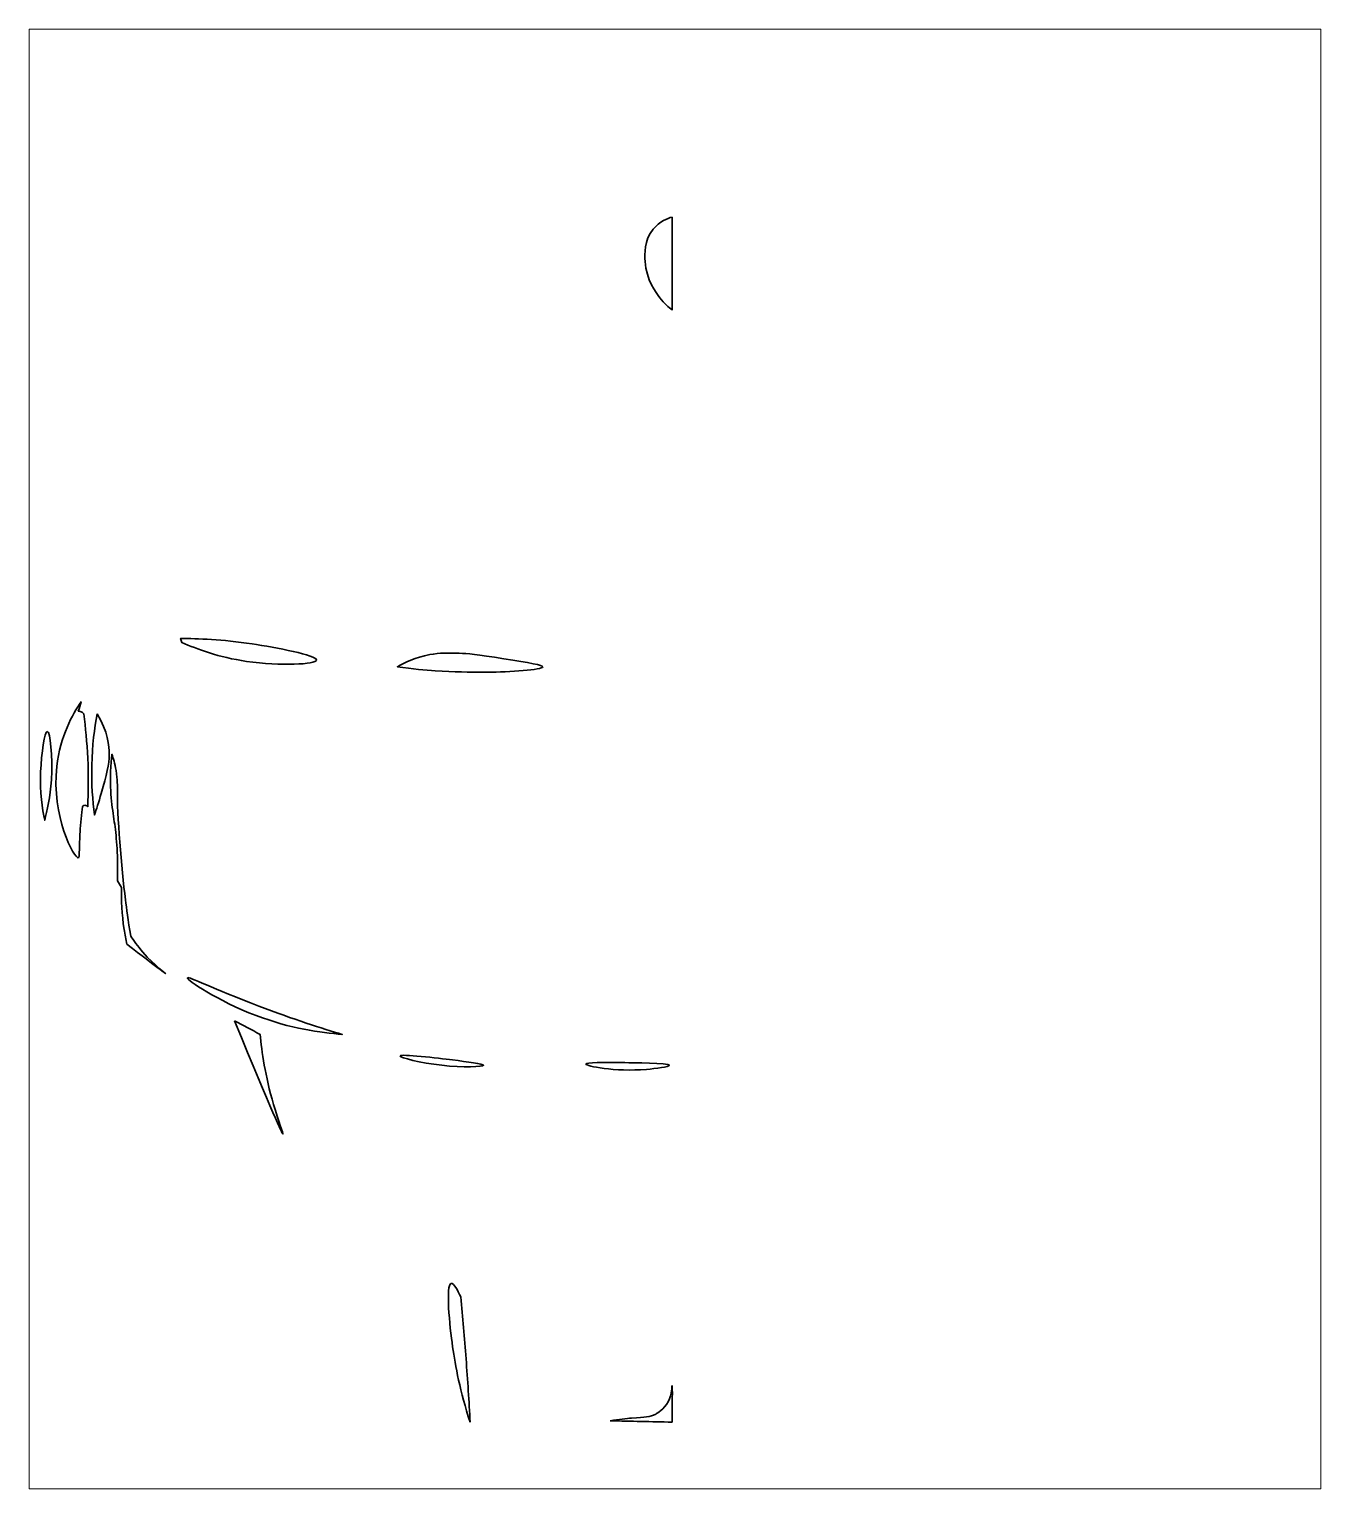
# Model space of a CAD drawing. Header units: inches. Extents: x 5.9 to 19.2, y -14.6 to 0.5.
import ezdxf

# ---------------------------------------------------------------- set-up
doc = ezdxf.new("R2010")
doc.units = ezdxf.units.IN
doc.header["$MEASUREMENT"] = 0
doc.header["$XCLIPFRAME"] = 2
doc.layers.add('Base', color=7, linetype='Continuous', lineweight=0)
picture_1 = doc.add_image_def('image1.png', size_in_pixel=(793, 896))

msp = doc.modelspace()

# ---------------------------------------------------------------- linework, layer by layer
at = {"layer": 'Base', "color": 18, "lineweight": 35, "true_color": 0x000000}
for points, knots in [([(12.52083333333333, -1.4375), (12.52083333333333, -1.756944444444444), (12.52083333333333, -2.076388888888888), (12.52083333333333, -2.395833333333333), (12.48710378011067, -2.369291517469617), (12.44108666314019, -2.328457302517361), (12.39583333333333, -2.270833333333333), (12.35452440049913, -2.218231836954752), (12.25447760687934, -2.087226655748155), (12.24305555555555, -1.895833333333333), (12.23842536078559, -1.818243238661024), (12.23011610243055, -1.679010497199164), (12.32638888888889, -1.5625), (12.39287990993923, -1.482031822204589), (12.47808668348524, -1.450124210781521), (12.52083333333333, -1.4375)], [0, 0, 0, 0, 1, 1, 1, 2, 2, 2, 3, 3, 3, 4, 4, 4, 5, 5, 5, 5]), ([(8.854166666666666, -6.006944444444443), (8.849847581651474, -6.051364050971137), (8.482232835557724, -6.072671254475911), (8.131944444444445, -6.020833333333333), (7.845297071668836, -5.978413475884331), (7.617318895128037, -5.89397727118598), (7.465277777777777, -5.826388888888888), (7.460648430718315, -5.8125), (7.45601823594835, -5.79861111111111), (7.451388888888888, -5.784722222222222), (7.624622768825954, -5.785074445936414), (7.880677117241752, -5.794488694932725), (8.1875, -5.840277777777777), (8.429150051540798, -5.87634065416124), (8.858892652723524, -5.958337148030598), (8.854166666666666, -6.006944444444443)], [0, 0, 0, 0, 1, 1, 1, 2, 2, 2, 3, 3, 3, 4, 4, 4, 5, 5, 5, 5]), ([(11.1875, -6.076388888888888), (11.1861326429579, -6.110544416639539), (10.83865102132161, -6.130590650770399), (10.61805555555555, -6.131944444444443), (10.60038418240017, -6.132052951388888), (10.58760918511284, -6.132016499837239), (10.5625, -6.131944444444443), (10.44536929660373, -6.13160917494032), (10.26923370361328, -6.131105211046006), (10.07638888888888, -6.118055555555555), (9.976959228515625, -6.111327277289496), (9.844610426161024, -6.099337259928384), (9.6875, -6.076388888888888), (9.76058620876736, -6.033875783284504), (9.873883565266924, -5.979135725233289), (10.02083333333333, -5.951388888888888), (10.12680223253038, -5.931379954020181), (10.20711856418185, -5.933556026882595), (10.32638888888889, -5.9375), (10.40962558322482, -5.940252516004774), (10.50641801622179, -5.947618696424695), (10.78472222222222, -5.993055555555555), (11.05370669894748, -6.036971198187933), (11.18819936116536, -6.058928595648871), (11.1875, -6.076388888888888)], [0, 0, 0, 0, 1, 1, 1, 2, 2, 2, 3, 3, 3, 4, 4, 4, 5, 5, 5, 6, 6, 6, 7, 7, 7, 8, 8, 8, 8]), ([(6.395833333333333, -8.04861111111111), (6.415127648247612, -8.044456481933594), (6.39511744181315, -7.940574645996093), (6.42361111111111, -7.645833333333333), (6.428326076931423, -7.597062852647568), (6.433238983154296, -7.554751925998263), (6.4375, -7.520833333333333), (6.43940692477756, -7.517087300618489), (6.443600548638237, -7.510394626193575), (6.451388888888888, -7.506944444444443), (6.464113023546006, -7.501308017306857), (6.481333414713541, -7.506584167480468), (6.493055555555555, -7.520833333333333), (6.500283135308158, -7.36781989203559), (6.50154071384006, -7.200440300835502), (6.493055555555555, -7.020833333333333), (6.485290103488497, -6.856463114420572), (6.470374213324652, -6.70322036743164), (6.451388888888888, -6.5625), (6.448165045844183, -6.558196597629122), (6.443658192952473, -6.553199344211154), (6.4375, -6.54861111111111), (6.421244727240668, -6.536499447292751), (6.403788672553168, -6.534912533230251), (6.395833333333333, -6.534722222222221), (6.405092451307508, -6.50231467352973), (6.414351993136935, -6.46990754869249), (6.42361111111111, -6.4375), (6.338077545166015, -6.563426547580294), (6.207965003119574, -6.793480767144096), (6.17361111111111, -7.104166666666666), (6.116770850287543, -7.618212381998697), (6.354752010769313, -8.057456970214844), (6.395833333333333, -8.04861111111111)], [0, 0, 0, 0, 1, 1, 1, 2, 2, 2, 3, 3, 3, 4, 4, 4, 5, 5, 5, 6, 6, 6, 7, 7, 7, 8, 8, 8, 9, 9, 9, 10, 10, 10, 11, 11, 11, 11]), ([(6.590277777777777, -6.5625), (6.562264336480033, -6.711761050754122), (6.539584265814887, -6.889526791042751), (6.534722222222221, -7.090277777777777), (6.530023786756727, -7.284270392523871), (6.542987823486328, -7.457435607910156), (6.5625, -7.604166666666666), (6.580882178412543, -7.550913492838541), (6.605915069580078, -7.474689059787325), (6.631944444444443, -7.381944444444443), (6.686990102132161, -7.185810512966579), (6.714513142903645, -7.087743547227646), (6.715277777777777, -6.979166666666666), (6.715872870551215, -6.894647386338975), (6.701059129503037, -6.744519127739799), (6.590277777777777, -6.5625)], [0, 0, 0, 0, 1, 1, 1, 2, 2, 2, 3, 3, 3, 4, 4, 4, 5, 5, 5, 5]), ([(6.076388888888888, -6.743055555555555), (6.048684014214409, -6.742255316840277), (6.014083862304687, -6.971043904622395), (6.006944444444443, -7.159722222222221), (5.999017079671223, -7.369225396050346), (6.0244509379069, -7.542371961805555), (6.04861111111111, -7.659722222222221), (6.075238121880425, -7.562770419650607), (6.107169681125216, -7.419203016493055), (6.118055555555555, -7.243055555555555), (6.132955339219834, -7.001958635118271), (6.105703989664712, -6.743901994493271), (6.076388888888888, -6.743055555555555)], [0, 0, 0, 0, 1, 1, 1, 2, 2, 2, 3, 3, 3, 4, 4, 4, 4]), ([(7.29861111111111, -9.243055555555555), (7.299877590603298, -9.241429646809895), (7.183527628580728, -9.160472446017794), (7.0625, -9.020833333333332), (7.006556193033853, -8.956286112467447), (6.965422312418619, -8.897441440158419), (6.9375, -8.854166666666666), (6.90976587931315, -8.69431644015842), (6.892350090874565, -8.564125061035156), (6.881944444444443, -8.479166666666666), (6.842531416151258, -8.15737830268012), (6.794571770562065, -7.593683878580728), (6.79861111111111, -7.340277777777777), (6.798989189995658, -7.31657240125868), (6.800668504503037, -7.242463005913627), (6.784722222222221, -7.145833333333333), (6.772995418972438, -7.07477315266927), (6.75601577758789, -7.017464531792533), (6.743055555555555, -6.979166666666666), (6.738297356499565, -7.018180847167968), (6.73232693142361, -7.075864156087239), (6.729166666666666, -7.145833333333333), (6.718137953016492, -7.390012953016492), (6.751418219672308, -7.560594346788193), (6.770833333333333, -7.701388888888888), (6.789926740858289, -7.839851379394531), (6.807682885064018, -8.037050035264757), (6.79861111111111, -8.284722222222221), (6.8125, -8.307870652940538), (6.826388888888888, -8.33101823594835), (6.840277777777777, -8.354166666666666), (6.837715572781032, -8.483287387424046), (6.844507853190103, -8.628136528862846), (6.868055555555555, -8.784722222222221), (6.876041412353515, -8.837827046712238), (6.885428534613715, -8.888782925075954), (6.895833333333333, -8.9375), (7.219346788194443, -9.186327616373697), (7.297560797797308, -9.24440426296658), (7.29861111111111, -9.243055555555555)], [0, 0, 0, 0, 1, 1, 1, 2, 2, 2, 3, 3, 3, 4, 4, 4, 5, 5, 5, 6, 6, 6, 7, 7, 7, 8, 8, 8, 9, 9, 9, 10, 10, 10, 11, 11, 11, 12, 12, 12, 13, 13, 13, 13]), ([(7.520833333333333, -9.284722222222221), (7.529816521538627, -9.26692623562283), (7.789288838704426, -9.398383246527777), (8.256944444444445, -9.576388888888888), (8.61642371283637, -9.713218688964844), (8.916915893554688, -9.808279249403212), (9.118055555555555, -9.868055555555555), (8.898949517144096, -9.852356804741753), (8.583262973361546, -9.807894388834635), (8.229166666666666, -9.67361111111111), (7.829310099283853, -9.521974351671007), (7.510535346137152, -9.305124070909288), (7.520833333333333, -9.284722222222221)], [0, 0, 0, 0, 1, 1, 1, 2, 2, 2, 3, 3, 3, 4, 4, 4, 4]), ([(8.006944444444445, -9.729166666666666), (8.094907124837238, -9.775462680392794), (8.182870652940538, -9.821759541829424), (8.270833333333332, -9.868055555555555), (8.287428961859808, -10.04392835828993), (8.323329501681858, -10.2957280476888), (8.409722222222221, -10.59027777777777), (8.461403740776907, -10.7664811876085), (8.51229519314236, -10.89368693033854), (8.506944444444445, -10.89583333333333), (8.499967787000868, -10.8986324734158), (8.40370347764757, -10.68625386555989), (8.006944444444445, -9.729166666666666)], [0, 0, 0, 0, 1, 1, 1, 2, 2, 2, 3, 3, 3, 4, 4, 4, 4]), ([(9.715277777777777, -10.09027777777777), (9.718788994683157, -10.06775665283203), (10.10760158962673, -10.11283535427517), (10.25694444444444, -10.13194444444444), (10.40392473008897, -10.15075174967448), (10.57734680175781, -10.17294141981337), (10.57638888888889, -10.1875), (10.57533518473307, -10.2035166422526), (10.36312188042534, -10.21155971950955), (10.14583333333333, -10.1875), (9.925582885742188, -10.16311306423611), (9.712649875217013, -10.10713111029731), (9.715277777777777, -10.09027777777777)], [0, 0, 0, 0, 1, 1, 1, 2, 2, 2, 3, 3, 3, 4, 4, 4, 4]), ([(11.63194444444444, -10.17361111111111), (11.63030666775173, -10.19553460015191), (11.93011559380425, -10.25595601399739), (12.25694444444444, -10.22916666666666), (12.35311720106337, -10.22128380669488), (12.4936286078559, -10.20240614149305), (12.49305555555555, -10.1875), (12.49210103352864, -10.16269090440538), (12.10076310899522, -10.16015116373698), (12.03472222222222, -10.15972222222222), (11.80536397298177, -10.15823364257812), (11.63317701551649, -10.15711636013455), (11.63194444444444, -10.17361111111111)], [0, 0, 0, 0, 1, 1, 1, 2, 2, 2, 3, 3, 3, 4, 4, 4, 4]), ([(10.4375, -13.86805555555555), (10.42636617024739, -13.6546876695421), (10.4125747680664, -13.43703036838107), (10.39583333333333, -13.21527777777778), (10.37942589653862, -12.9979502360026), (10.36080763075087, -12.78494008382161), (10.34027777777777, -12.57638888888888), (10.30886840820312, -12.50633154975043), (10.26938120524088, -12.43165842692057), (10.24305555555555, -12.4375), (10.18308427598741, -12.4508073594835), (10.22652689615885, -12.87415144178602), (10.25694444444444, -13.09027777777777), (10.28455352783203, -13.28644646538628), (10.3354992336697, -13.55395338270399), (10.4375, -13.86805555555555)], [0, 0, 0, 0, 1, 1, 1, 2, 2, 2, 3, 3, 3, 4, 4, 4, 5, 5, 5, 5]), ([(11.88194444444444, -13.85416666666666), (11.97452545166015, -13.83922153049045), (12.05084991455078, -13.83108350965712), (12.10416666666666, -13.82638888888888), (12.24591573079427, -13.81390889485677), (12.29002126057942, -13.82005055745442), (12.35416666666666, -13.78472222222222), (12.36927371554904, -13.77640194363064), (12.43629540337456, -13.73780144585503), (12.47916666666667, -13.65972222222222), (12.52535417344835, -13.57560306125217), (12.51754591200087, -13.49294959174262), (12.52083333333333, -13.49305555555555), (12.52398342556423, -13.49315728081597), (12.52566443549262, -13.56889512803819), (12.52083333333333, -13.86805555555555), (12.30787065294054, -13.86342620849609), (12.09490712483724, -13.85879601372613), (11.88194444444444, -13.85416666666666)], [0, 0, 0, 0, 1, 1, 1, 2, 2, 2, 3, 3, 3, 4, 4, 4, 5, 5, 5, 6, 6, 6, 6])]:
    msp.add_open_spline(points, degree=3, knots=knots, dxfattribs=at)

# ---------------------------------------------------------------- pictures from other files: only their frames are drawn
at = {"layer": 'Base'}
image = msp.add_image(picture_1, insert=(5.888888888888888, -14.55555555555557), size_in_units=(13.324838789682541, 15.055555555555557), dxfattribs=at)
image.set_boundary_path([(-0.5, -0.5), (792.4999999999999, 895.5)])
image.dxf.clipping = 0
image.dxf.flags = 3

doc.saveas('drawing.dxf')
